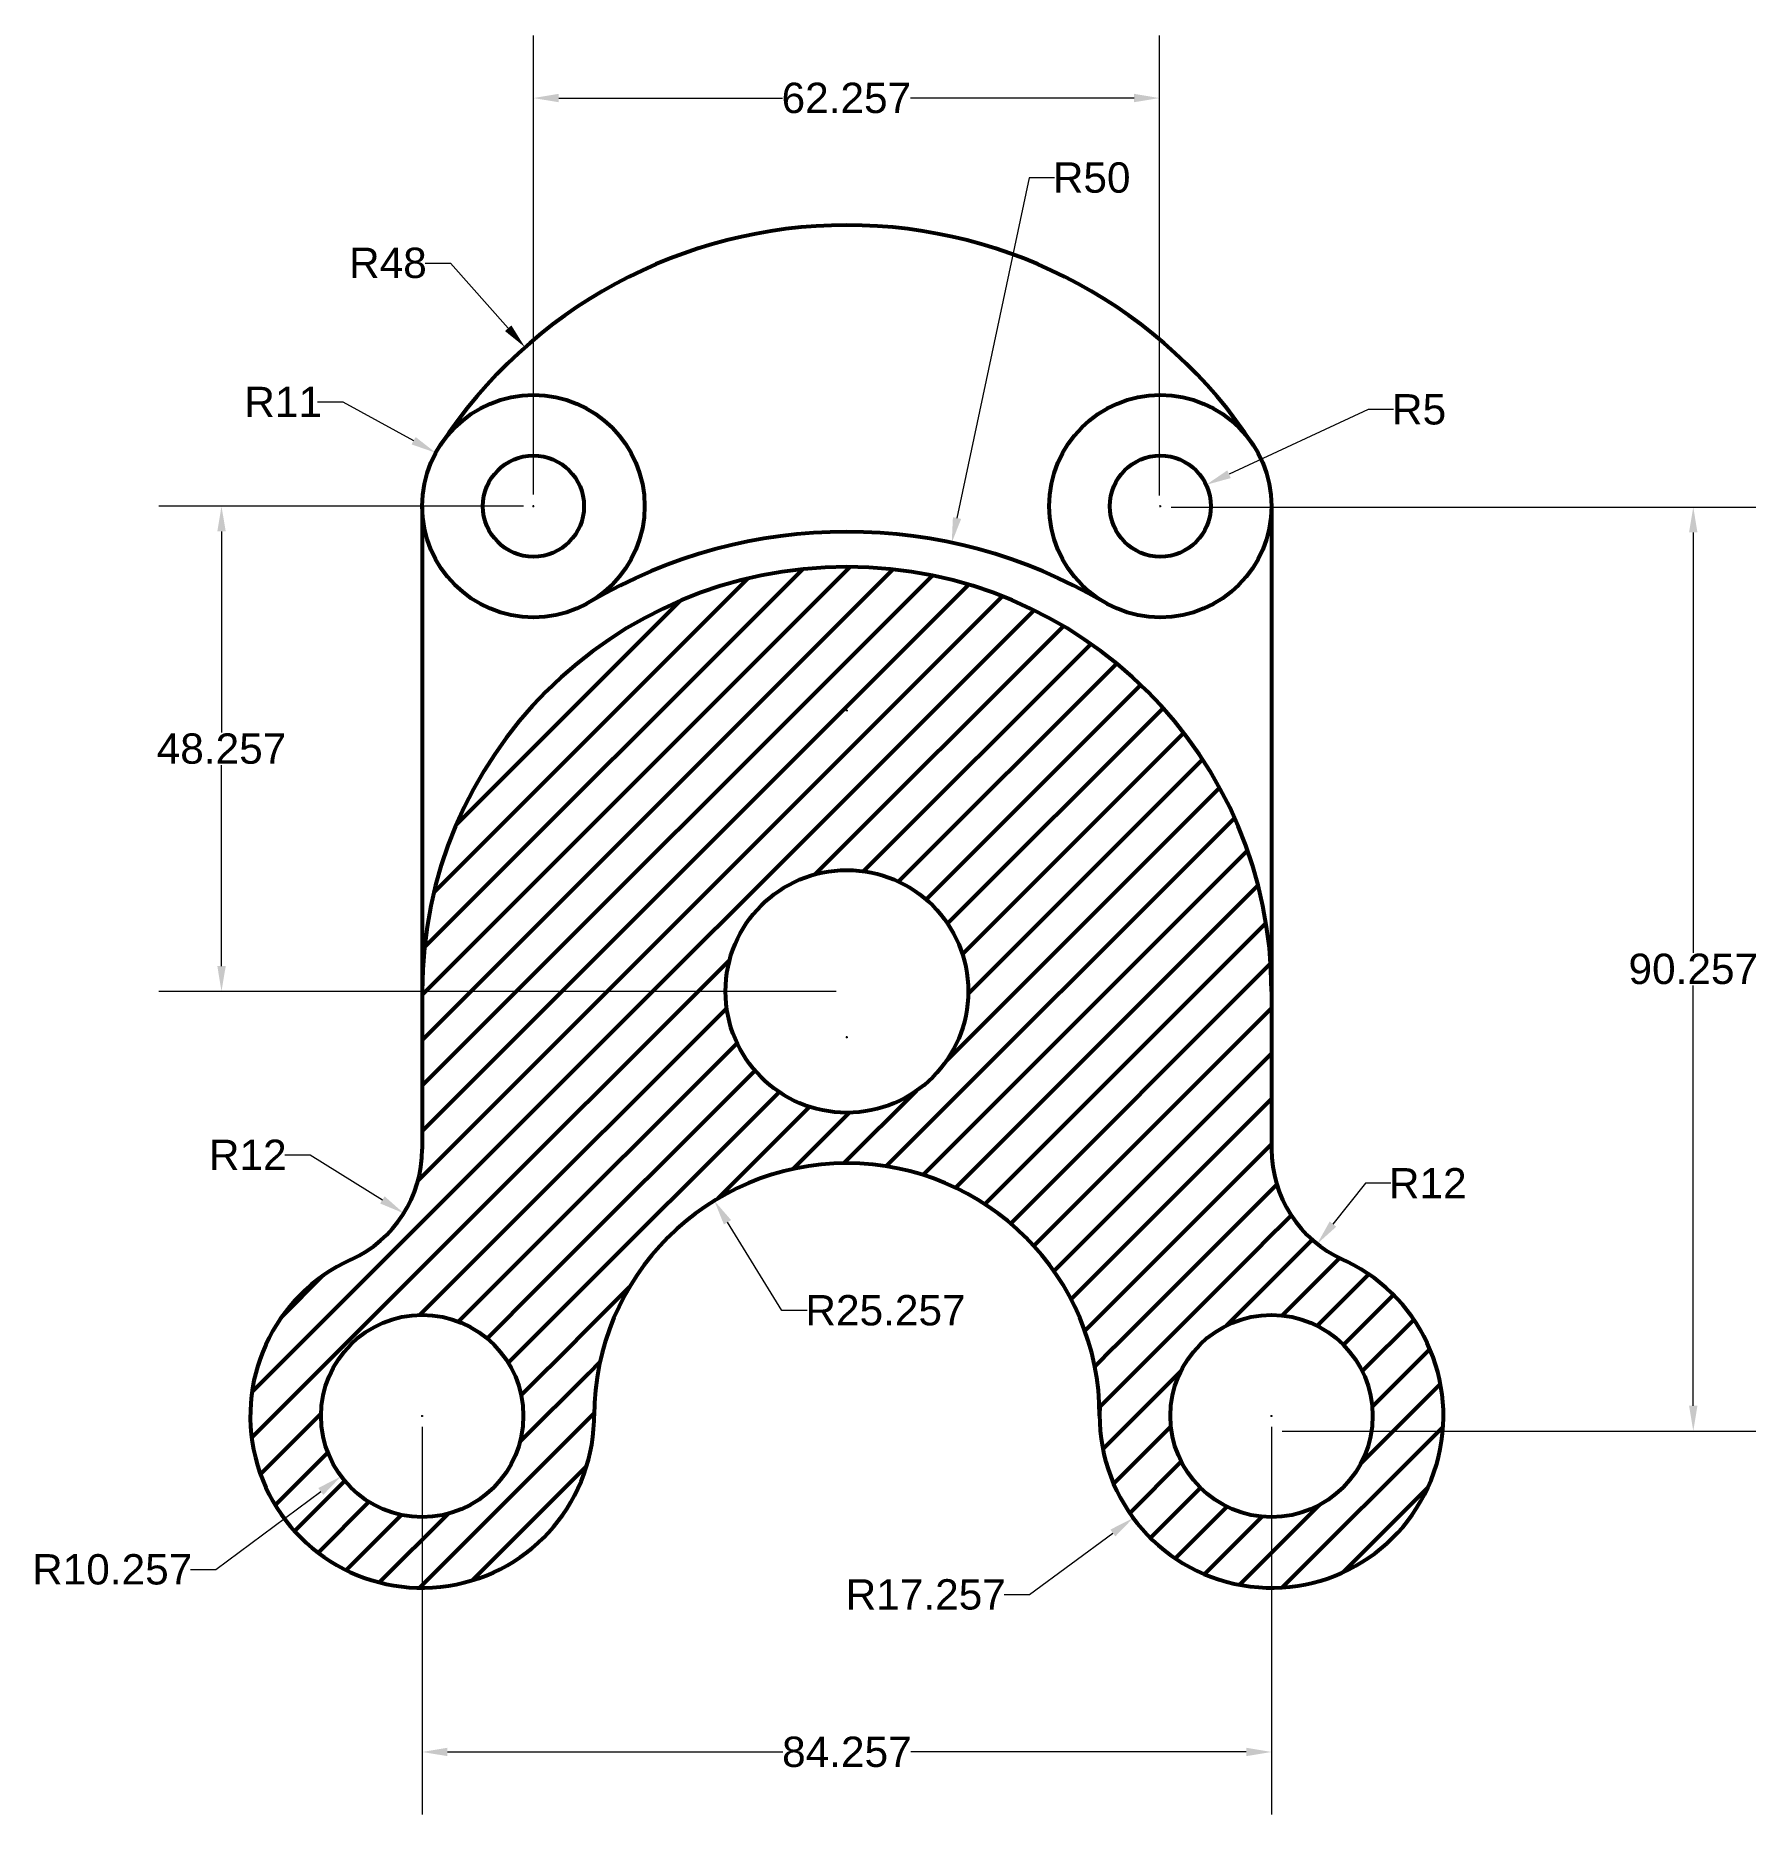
# Model space of a CAD drawing. Header units: millimetres. Extents: x 28 to 198, y 19 to 195.
import ezdxf

# ---------------------------------------------------------------- set-up
doc = ezdxf.new("R2010")
doc.units = ezdxf.units.MM
doc.layers.add('thick continuous', color=7, linetype='Continuous', lineweight=30)
doc.styles.get("Standard").update_dxf_attribs({"font": 'arial.ttf'})
doc.dimstyles.get("Standard").update_dxf_attribs({"dimtxt": 3, "dimasz": 2.5, "dimexe": 6.18, "dimexo": 1.063, "dimgap": 0.09, "dimtad": 0, "dimtih": 1, "dimtoh": 1, "dimdec": 0, "dimzin": 0, "dimdsep": 46, "dimtxsty": 'Standard', "dimcen": 0.09, "dimadec": 0, "dimazin": 0, "dimtfac": 1, "dimtdec": 0, "dimtofl": 0, "dimtmove": 0, "dimatfit": 3, "dimfxl": 1, "dimtolj": 1, "dimtzin": 0, "dimlwd": 5, "dimlwe": 5, "dimarcsym": 0})

# ---------------------------------------------------------------- blocks, each defined once
blk = doc.blocks.new('*D9')
at = {"layer": 'Defpoints', "color": 0, "lineweight": 53, "transparency": 16777216}
for p in [(65.76, 58.27), (149.76, 58.27), (149.76, 25.03)]:
    blk.add_point(p, dxfattribs=at)
at = {"layer": 'thick continuous', "color": 0, "lineweight": 5, "transparency": 16777216}
for p, q in [((65.76, 57.21), (65.76, 18.85)), ((149.76, 57.21), (149.76, 18.85)), ((68.26, 25.03), (101.44, 25.03)), ((147.26, 25.03), (114.08, 25.03))]:
    blk.add_line(p, q, dxfattribs=at)
at = {"layer": 'thick continuous', "color": 0, "lineweight": 53, "transparency": 16777216}
for points in [[(68.26, 25.45), (68.26, 24.62), (65.76, 25.03)], [(147.26, 25.45), (147.26, 24.62), (149.76, 25.03)]]:
    blk.add_solid(points, dxfattribs=at)
at = {"layer": 'thick continuous', "color": 0, "lineweight": 53, "transparency": 16777216, "insert": (107.76, 25.03), "char_height": 3, "attachment_point": 5}
blk.add_mtext('\\A1;84.257', dxfattribs=at)
blk = doc.blocks.new('*D13')
at = {"layer": 'Defpoints', "color": 0, "lineweight": 53, "transparency": 16777216}
for p in [(67.1, 153.55), (76.76, 148.27)]:
    blk.add_point(p, dxfattribs=at)
at = {"layer": 'thick continuous', "color": 0, "lineweight": 5, "transparency": 16777216}
for p, q in [((55.4, 158.58), (57.9, 158.58)), ((57.9, 158.58), (64.91, 154.75)), ((76.67, 148.27), (76.85, 148.27)), ((76.76, 148.18), (76.76, 148.36))]:
    blk.add_line(p, q, dxfattribs=at)
at = {"layer": 'thick continuous', "color": 0, "lineweight": 53, "transparency": 16777216}
blk.add_solid([(65.11, 155.11), (64.71, 154.38), (67.1, 153.55)], dxfattribs=at)
at = {"layer": 'thick continuous', "color": 0, "lineweight": 53, "transparency": 16777216, "insert": (52.01, 158.58), "char_height": 3, "attachment_point": 5}
blk.add_mtext('\\A1;R11', dxfattribs=at)
blk = doc.blocks.new('*D15')
at = {"layer": 'Defpoints', "color": 0, "lineweight": 53, "transparency": 16777216}
for p in [(143.29, 150.38), (138.76, 148.27)]:
    blk.add_point(p, dxfattribs=at)
at = {"layer": 'thick continuous', "color": 0, "lineweight": 5, "transparency": 16777216}
for p, q in [((159.33, 157.83), (145.56, 151.43)), ((161.83, 157.83), (159.33, 157.83)), ((138.67, 148.27), (138.85, 148.27)), ((138.76, 148.18), (138.76, 148.36))]:
    blk.add_line(p, q, dxfattribs=at)
at = {"layer": 'thick continuous', "color": 0, "lineweight": 53, "transparency": 16777216}
blk.add_solid([(145.38, 151.81), (145.73, 151.05), (143.29, 150.38)], dxfattribs=at)
at = {"layer": 'thick continuous', "color": 0, "lineweight": 53, "transparency": 16777216, "insert": (164.35, 157.83), "char_height": 3, "attachment_point": 5}
blk.add_mtext('\\A1;R5', dxfattribs=at)
blk = doc.blocks.new('*D16')
at = {"layer": 'Defpoints', "color": 0, "lineweight": 53, "transparency": 16777216}
for p in [(75.92, 164), (107.76, 128.07)]:
    blk.add_point(p, dxfattribs=at)
at = {"layer": 'thick continuous', "color": 0, "lineweight": 5, "transparency": 16777216}
for p, q in [((66.05, 172.32), (68.55, 172.32)), ((68.55, 172.32), (74.27, 165.87)), ((107.67, 128.07), (107.85, 128.07)), ((107.76, 127.98), (107.76, 128.16))]:
    blk.add_line(p, q, dxfattribs=at)
at = {"layer": 'thick continuous', "color": 0, "lineweight": 53, "transparency": 16777216}
blk.add_solid([(74.58, 166.15), (73.95, 165.59), (75.92, 164)], dxfattribs=at)
at = {"layer": 'thick continuous', "color": 0, "lineweight": 53, "transparency": 16777216, "insert": (62.37, 172.32), "char_height": 3, "attachment_point": 5}
blk.add_mtext('\\A1;R48', dxfattribs=at)
blk = doc.blocks.new('*D18')
at = {"layer": 'Defpoints', "color": 0, "lineweight": 53, "transparency": 16777216}
for p in [(76.85, 148.27), (45.91, 100.27), (107.76, 100.27)]:
    blk.add_point(p, dxfattribs=at)
at = {"layer": 'thick continuous', "color": 0, "lineweight": 5, "transparency": 16777216}
for p, q in [((75.78, 148.27), (39.73, 148.27)), ((45.91, 145.77), (45.91, 125.89)), ((45.91, 102.77), (45.91, 122.65)), ((106.69, 100.27), (39.73, 100.27))]:
    blk.add_line(p, q, dxfattribs=at)
at = {"layer": 'thick continuous', "color": 0, "lineweight": 53, "transparency": 16777216}
for points in [[(45.5, 145.77), (46.33, 145.77), (45.91, 148.27)], [(45.5, 102.77), (46.33, 102.77), (45.91, 100.27)]]:
    blk.add_solid(points, dxfattribs=at)
at = {"layer": 'thick continuous', "color": 0, "lineweight": 53, "transparency": 16777216, "insert": (45.91, 124.27), "char_height": 3, "attachment_point": 5}
blk.add_mtext('\\A1;48.257', dxfattribs=at)
blk = doc.blocks.new('*D19')
at = {"layer": 'Defpoints', "color": 0, "lineweight": 53, "transparency": 16777216}
for p in [(138.76, 148.18), (149.76, 56.78), (191.47, 56.78)]:
    blk.add_point(p, dxfattribs=at)
at = {"layer": 'thick continuous', "color": 0, "lineweight": 5, "transparency": 16777216}
for p, q in [((139.82, 148.18), (197.65, 148.18)), ((191.47, 145.68), (191.47, 104.1)), ((191.47, 59.28), (191.47, 100.86)), ((150.82, 56.78), (197.65, 56.78))]:
    blk.add_line(p, q, dxfattribs=at)
at = {"layer": 'thick continuous', "color": 0, "lineweight": 53, "transparency": 16777216}
for points in [[(191.05, 145.68), (191.88, 145.68), (191.47, 148.18)], [(191.05, 59.28), (191.88, 59.28), (191.47, 56.78)]]:
    blk.add_solid(points, dxfattribs=at)
at = {"layer": 'thick continuous', "color": 0, "lineweight": 53, "transparency": 16777216, "insert": (191.47, 102.48), "char_height": 3, "attachment_point": 5}
blk.add_mtext('\\A1;90.257', dxfattribs=at)
blk = doc.blocks.new('*D20')
at = {"layer": 'Defpoints', "color": 0, "lineweight": 53, "transparency": 16777216}
for p in [(149.76, 58.27), (136.08, 48.18)]:
    blk.add_point(p, dxfattribs=at)
at = {"layer": 'thick continuous', "color": 0, "lineweight": 5, "transparency": 16777216}
for p, q in [((149.67, 58.27), (149.85, 58.27)), ((149.76, 58.18), (149.76, 58.36)), ((125.81, 40.6), (134.07, 46.69)), ((123.31, 40.6), (125.81, 40.6))]:
    blk.add_line(p, q, dxfattribs=at)
at = {"layer": 'thick continuous', "color": 0, "lineweight": 53, "transparency": 16777216}
blk.add_solid([(133.82, 47.03), (134.31, 46.36), (136.08, 48.18)], dxfattribs=at)
at = {"layer": 'thick continuous', "color": 0, "lineweight": 53, "transparency": 16777216, "insert": (115.56, 40.6), "char_height": 3, "attachment_point": 5}
blk.add_mtext('\\A1;R17.257', dxfattribs=at)
blk = doc.blocks.new('*D21')
at = {"layer": 'Defpoints', "color": 0, "lineweight": 53, "transparency": 16777216}
for p in [(94.65, 79.56), (107.76, 58.27)]:
    blk.add_point(p, dxfattribs=at)
at = {"layer": 'thick continuous', "color": 0, "lineweight": 5, "transparency": 16777216}
for p, q in [((101.33, 68.71), (95.96, 77.43)), ((103.83, 68.71), (101.33, 68.71))]:
    blk.add_line(p, q, dxfattribs=at)
at = {"layer": 'thick continuous', "color": 0, "lineweight": 53, "transparency": 16777216}
blk.add_solid([(96.31, 77.65), (95.6, 77.21), (94.65, 79.56)], dxfattribs=at)
at = {"layer": 'thick continuous', "color": 0, "lineweight": 53, "transparency": 16777216, "insert": (111.58, 68.71), "char_height": 3, "width": 7.191, "attachment_point": 5}
blk.add_mtext('\\A1;R25.257', dxfattribs=at)
blk = doc.blocks.new('*D22')
at = {"layer": 'Defpoints', "color": 0, "lineweight": 53, "transparency": 16777216}
for p in [(65.76, 58.27), (57.74, 52.3)]:
    blk.add_point(p, dxfattribs=at)
at = {"layer": 'thick continuous', "color": 0, "lineweight": 5, "transparency": 16777216}
for p, q in [((65.67, 58.27), (65.85, 58.27)), ((65.76, 58.18), (65.76, 58.36)), ((45.35, 43.08), (55.73, 50.81)), ((42.85, 43.08), (45.35, 43.08))]:
    blk.add_line(p, q, dxfattribs=at)
at = {"layer": 'thick continuous', "color": 0, "lineweight": 53, "transparency": 16777216}
blk.add_solid([(55.48, 51.14), (55.98, 50.47), (57.74, 52.3)], dxfattribs=at)
at = {"layer": 'thick continuous', "color": 0, "lineweight": 53, "transparency": 16777216, "insert": (35.1, 43.08), "char_height": 3, "attachment_point": 5}
blk.add_mtext('\\A1;R10.257', dxfattribs=at)
blk = doc.blocks.new('*D23')
at = {"layer": 'Defpoints', "color": 0, "lineweight": 53, "transparency": 16777216}
for p in [(53.76, 84.67), (63.94, 78.32)]:
    blk.add_point(p, dxfattribs=at)
at = {"layer": 'thick continuous', "color": 0, "lineweight": 5, "transparency": 16777216}
for p, q in [((52.17, 84.1), (54.67, 84.1)), ((54.67, 84.1), (61.82, 79.64))]:
    blk.add_line(p, q, dxfattribs=at)
at = {"layer": 'thick continuous', "color": 0, "lineweight": 53, "transparency": 16777216}
blk.add_solid([(62.04, 80), (61.6, 79.29), (63.94, 78.32)], dxfattribs=at)
at = {"layer": 'thick continuous', "color": 0, "lineweight": 53, "transparency": 16777216, "insert": (48.51, 84.1), "char_height": 3, "attachment_point": 5}
blk.add_mtext('\\A1;R12', dxfattribs=at)
blk = doc.blocks.new('*D24')
at = {"layer": 'Defpoints', "color": 0, "lineweight": 53, "transparency": 16777216}
for p in [(161.76, 84.67), (154.27, 75.29)]:
    blk.add_point(p, dxfattribs=at)
at = {"layer": 'thick continuous', "color": 0, "lineweight": 5, "transparency": 16777216}
for p, q in [((159.05, 81.29), (155.83, 77.25)), ((161.55, 81.29), (159.05, 81.29))]:
    blk.add_line(p, q, dxfattribs=at)
at = {"layer": 'thick continuous', "color": 0, "lineweight": 53, "transparency": 16777216}
blk.add_solid([(155.51, 77.51), (156.16, 76.99), (154.27, 75.29)], dxfattribs=at)
at = {"layer": 'thick continuous', "color": 0, "lineweight": 53, "transparency": 16777216, "insert": (165.21, 81.29), "char_height": 3, "attachment_point": 5}
blk.add_mtext('\\A1;R12', dxfattribs=at)
blk = doc.blocks.new('*D25')
at = {"layer": 'Defpoints', "color": 0, "lineweight": 53, "transparency": 16777216}
for p in [(138.67, 188.64), (76.76, 148.36), (138.67, 148.27)]:
    blk.add_point(p, dxfattribs=at)
at = {"layer": 'thick continuous', "color": 0, "lineweight": 5, "transparency": 16777216}
for p, q in [((76.76, 149.43), (76.76, 194.82)), ((138.67, 149.34), (138.67, 194.82)), ((79.26, 188.64), (101.39, 188.64)), ((136.17, 188.64), (114.04, 188.64))]:
    blk.add_line(p, q, dxfattribs=at)
at = {"layer": 'thick continuous', "color": 0, "lineweight": 53, "transparency": 16777216}
for points in [[(79.26, 189.06), (79.26, 188.23), (76.76, 188.64)], [(136.17, 189.06), (136.17, 188.23), (138.67, 188.64)]]:
    blk.add_solid(points, dxfattribs=at)
at = {"layer": 'thick continuous', "color": 0, "lineweight": 53, "transparency": 16777216, "insert": (107.71, 188.64), "char_height": 3, "attachment_point": 5}
blk.add_mtext('\\A1;62.257', dxfattribs=at)
blk = doc.blocks.new('*D27')
at = {"layer": 'Defpoints', "color": 0, "lineweight": 53, "transparency": 16777216}
for p in [(118.13, 144.65), (107.76, 95.74)]:
    blk.add_point(p, dxfattribs=at)
at = {"layer": 'thick continuous', "color": 0, "lineweight": 5, "transparency": 16777216}
for p, q in [((125.8, 180.76), (118.65, 147.09)), ((128.3, 180.76), (125.8, 180.76)), ((107.67, 95.74), (107.85, 95.74)), ((107.76, 95.65), (107.76, 95.83))]:
    blk.add_line(p, q, dxfattribs=at)
at = {"layer": 'thick continuous', "color": 0, "lineweight": 53, "transparency": 16777216}
blk.add_solid([(118.25, 147.18), (119.06, 147.01), (118.13, 144.65)], dxfattribs=at)
at = {"layer": 'thick continuous', "color": 0, "lineweight": 53, "transparency": 16777216, "insert": (131.97, 180.76), "char_height": 3, "attachment_point": 5}
blk.add_mtext('\\A1;R50', dxfattribs=at)

msp = doc.modelspace()

# ---------------------------------------------------------------- hatches: boundary and pattern name
at = {"layer": 'thick continuous', "lineweight": 53}
h = msp.add_hatch(dxfattribs=at)
h.set_pattern_fill('ANSI31', color=256)
h.set_pattern_definition([(45, (7.5304, 1.2862), (-2.245064, 2.245064), [])])
h.paths.add_polyline_path([(65.76, 100.27), (65.76, 84.67, -0.209678), (61.88, 75.84, 0.005079), (62.3, 74.92, -0.475586), (82.76, 58.27, -1), (132.76, 58.27, -0.475586), (153.22, 74.92, 0.005079), (153.63, 75.84, -0.209678), (149.76, 84.67), (149.76, 100.27, 1)])
h.paths.add_polyline_path([(119.76, 100.27, -1), (95.76, 100.27, -1)], flags=16)
h.paths.add_polyline_path([(132.76, 58.27, 1), (166.76, 58.27, 1)])
h.paths.add_polyline_path([(159.76, 58.27, -1), (139.76, 58.27, -1)], flags=16)
h.paths.add_polyline_path([(48.76, 58.27, 1), (82.76, 58.27, 1)])
h.paths.add_polyline_path([(75.76, 58.27, -1), (55.76, 58.27, -1)], flags=16)

# ---------------------------------------------------------------- linework, layer by layer
for p, q in [((65.76, 148.27), (65.76, 84.67)), ((149.76, 148.27), (149.76, 84.67)), ((153.39, 75.3), (153.79, 75.7))]:
    msp.add_line(p, q, dxfattribs=at)
for centre, radius in [((76.76, 148.27), 11), ((138.76, 148.27), 11), ((76.76, 148.27), 5), ((138.76, 148.27), 5), ((107.76, 100.27), 12), ((65.76, 58.27), 10), ((149.76, 58.27), 10)]:
    msp.add_circle(centre, radius, dxfattribs=at)
for centre, radius, start, end in [((107.76, 128.07), 48, 33.0875, 146.9125), ((107.76, 95.74), 50, 59.4562, 120.5438), ((107.76, 100.27), 42, 0, 180), ((53.76, 84.67), 12, 294.4433, 0), ((161.76, 84.67), 12, 180, 245.5567), ((107.76, 58.27), 25, 0, 180), ((65.76, 58.27), 17, 114.4433, 0.9314), ((149.76, 58.27), 17, 176.926, 66.7452)]:
    msp.add_arc(centre, radius, start, end, dxfattribs=at)

# ---------------------------------------------------------------- dimensions: what is measured, and where the dimension line sits
for base, p1, p2, text, picture, middle in [((138.67, 188.64), (76.76, 148.36), (138.67, 148.27), '<>.257', '*D25', (107.71, 188.64)), ((149.76, 25.03), (65.76, 58.27), (149.76, 58.27), '84.257', '*D9', (107.76, 25.03))]:
    dim = msp.add_linear_dim(base=base, p1=p1, p2=p2, text=text, dimstyle='Standard', dxfattribs=at)
    dim.commit()
    dim.dimension.update_dxf_attribs({"geometry": picture, "text_midpoint": middle})
for center, mpoint, picture, middle in [((107.76, 95.74), (118.13, 144.65), '*D27', (131.97, 180.76)), ((107.76, 128.07), (75.92, 164), '*D16', (62.37, 172.32)), ((76.76, 148.27), (67.1, 153.55), '*D13', (52.01, 158.58)), ((138.76, 148.27), (143.29, 150.38), '*D15', (164.35, 157.83)), ((53.76, 84.67), (63.94, 78.32), '*D23', (48.51, 84.1)), ((161.76, 84.67), (154.27, 75.29), '*D24', (165.21, 81.29))]:
    dim = msp.add_radius_dim(center=center, mpoint=mpoint, dimstyle='Standard', dxfattribs=at)
    dim.commit()
    dim.dimension.update_dxf_attribs({"geometry": picture, "text_midpoint": middle, "dimtype": 164})
for base, p1, p2, text, picture, middle in [((45.91, 100.27), (76.85, 148.27), (107.76, 100.27), '<>.257', '*D18', (45.91, 124.27)), ((191.47, 56.78), (138.76, 148.18), (149.76, 56.78), '90.257', '*D19', (191.47, 102.48))]:
    dim = msp.add_linear_dim(base=base, p1=p1, p2=p2, angle=90, text=text, dimstyle='Standard', dxfattribs=at)
    dim.commit()
    dim.dimension.update_dxf_attribs({"geometry": picture, "text_midpoint": middle})
for center, mpoint, picture, middle in [((107.76, 58.27), (94.65, 79.56), '*D21', (111.58, 68.71)), ((65.76, 58.27), (57.74, 52.3), '*D22', (35.1, 43.08)), ((149.76, 58.27), (136.08, 48.18), '*D20', (115.56, 40.6))]:
    dim = msp.add_radius_dim(center=center, mpoint=mpoint, text='<>.257', dimstyle='Standard', dxfattribs=at)
    dim.commit()
    dim.dimension.update_dxf_attribs({"geometry": picture, "text_midpoint": middle, "dimtype": 164})

doc.saveas('drawing.dxf')
